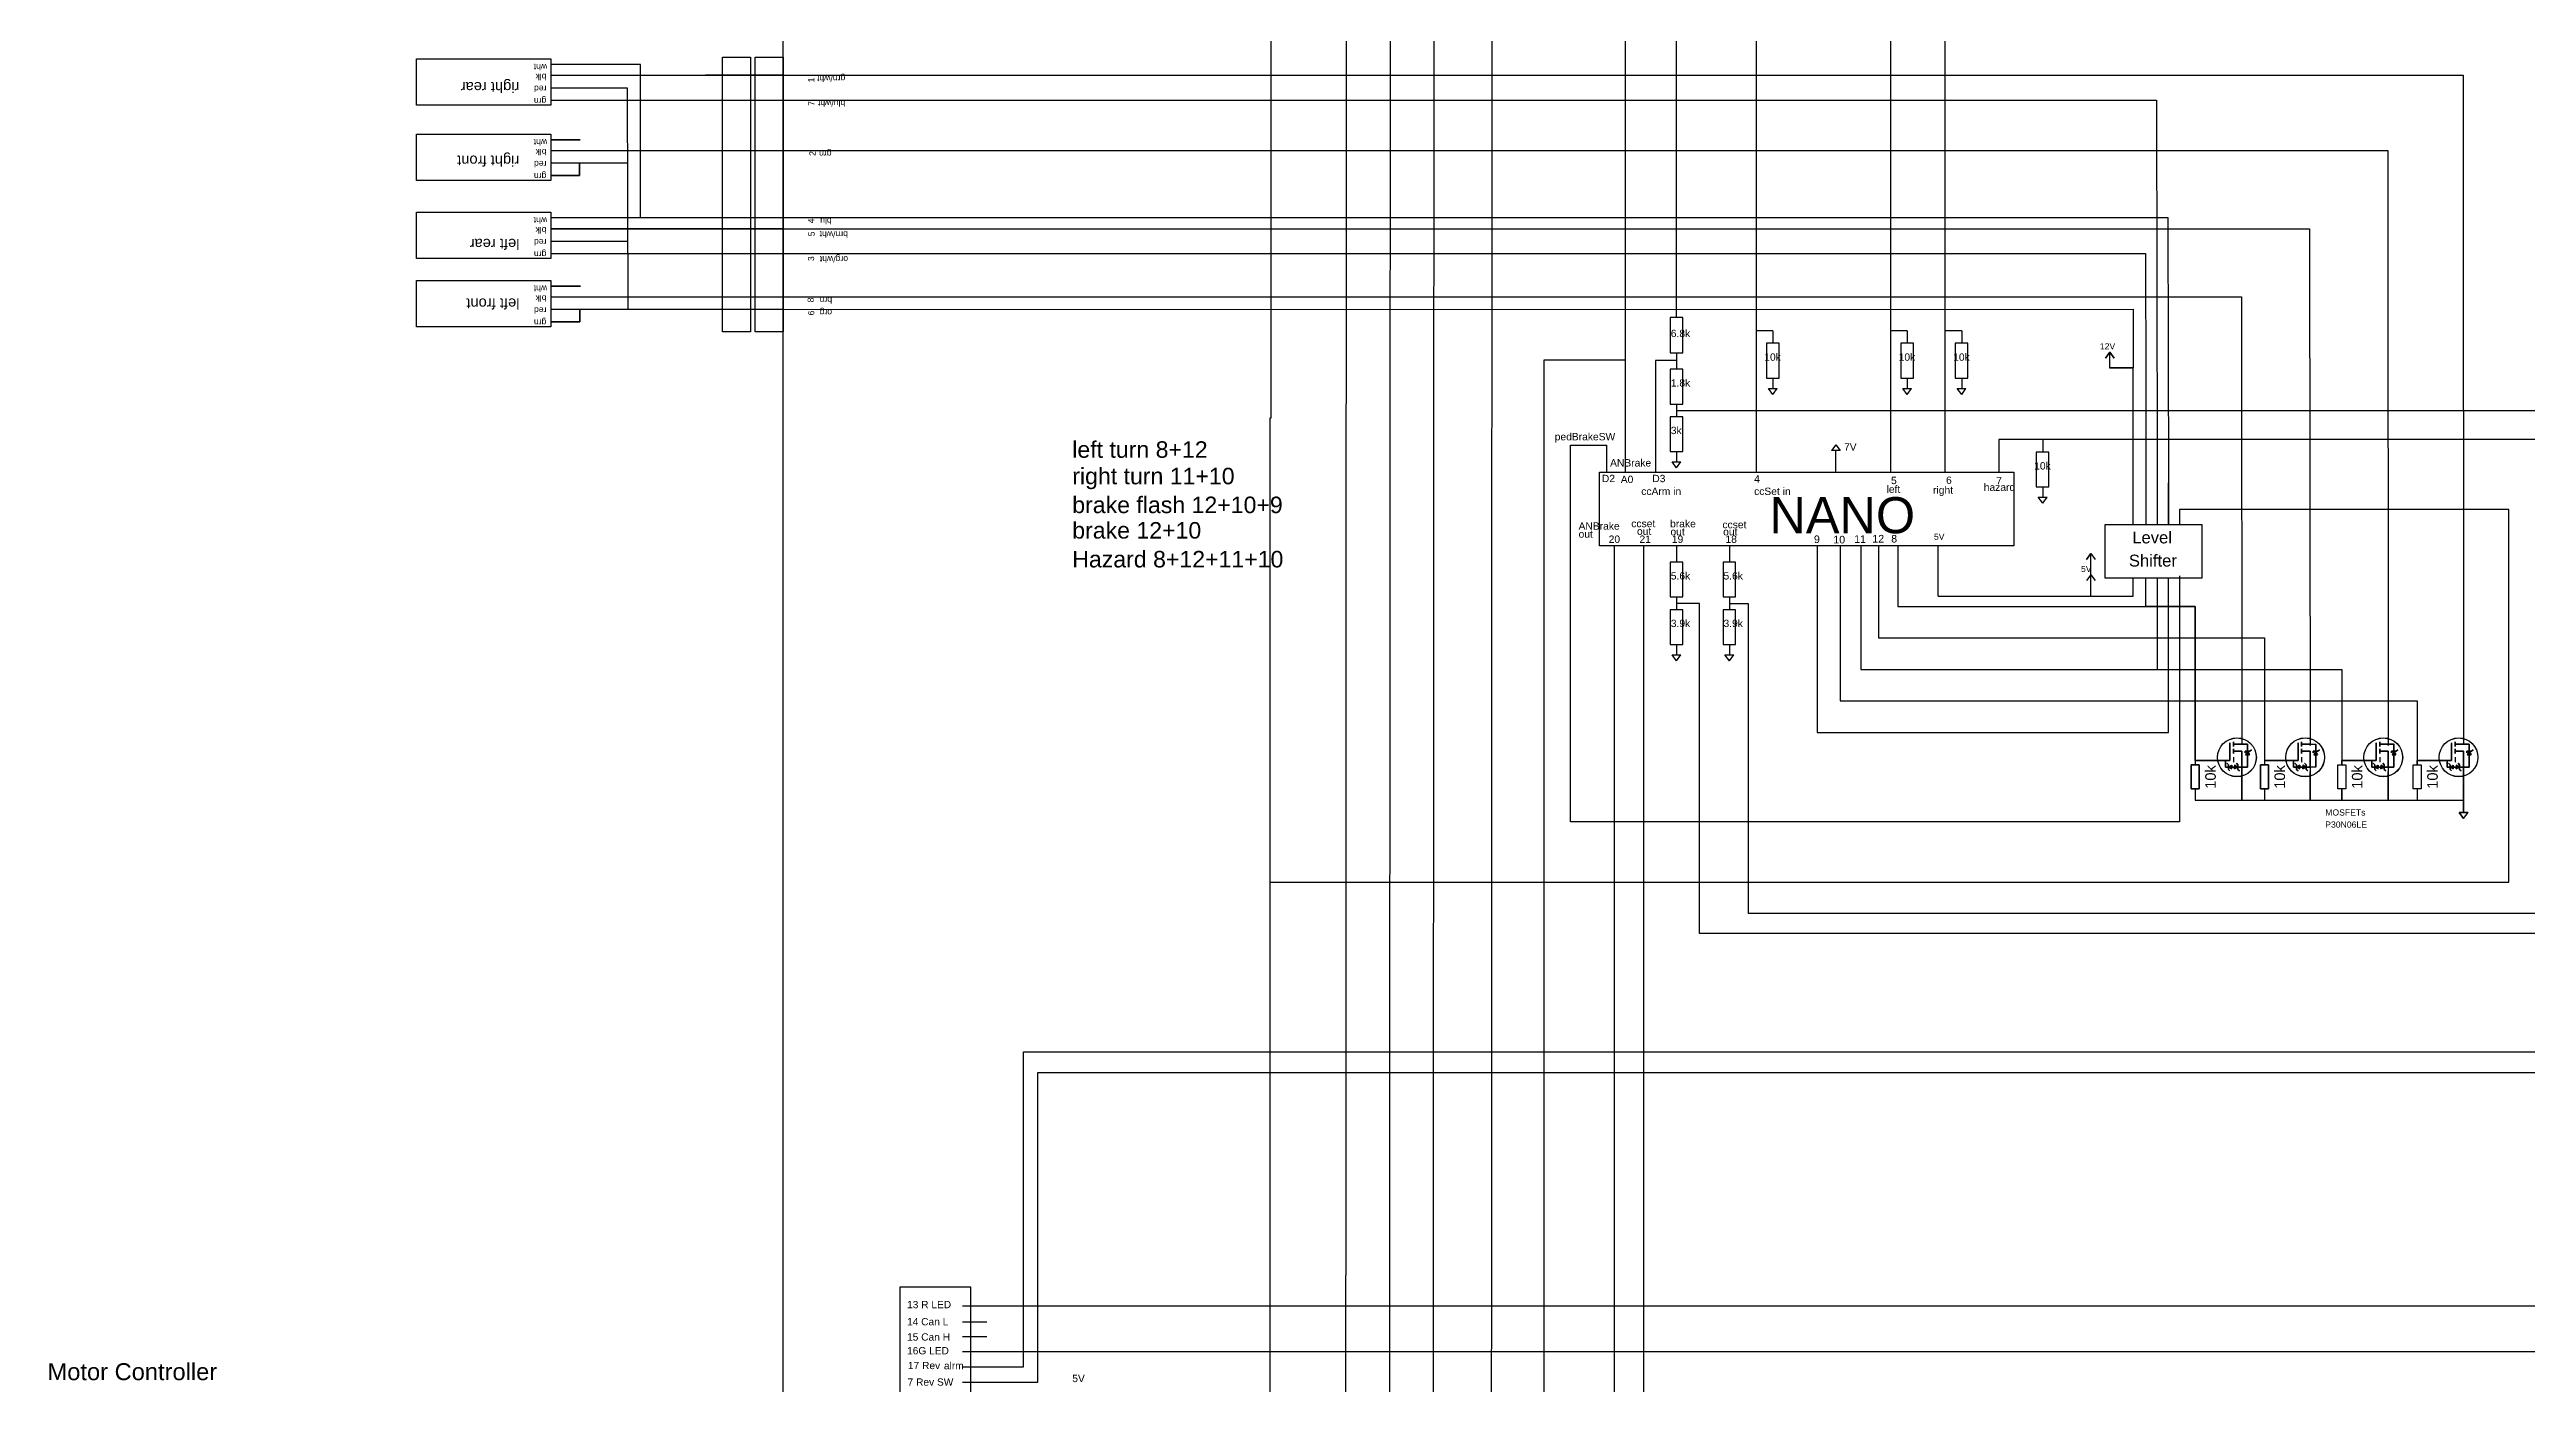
# Model space of a CAD drawing. Header units: inches. Extents: x -6006 to 28106, y 59 to 4778.
# Drawn here: x -5923 to -4532, y 2454 to 3203 of the extents above; entities that cross this region are included whole.
import ezdxf

# ---------------------------------------------------------------- set-up
doc = ezdxf.new("R2010")
doc.units = ezdxf.units.IN
doc.header["$MEASUREMENT"] = 0
doc.styles.get("Standard").update_dxf_attribs({"font": 'arial.ttf'})

# ---------------------------------------------------------------- blocks, each defined once
blk = doc.blocks.new('N-Mosfet')
at = {"ltscale": 5}
for p, q in [((0, 0), (0, -3.75)), ((-3.38, -3.36), (-3.38, -8.32)), ((-2.4, -3.06), (-2.4, -4.38)), ((-2.4, -3.75), (1.57, -3.75)), ((-2.4, -5.07), (-2.4, -6.4)), ((-2.4, -5.73), (-2.18, -5.58)), ((-2.4, -5.73), (-2.18, -5.89)), ((-2.18, -5.58), (-2.18, -5.89)), ((-2.18, -5.73), (0, -5.73)), ((0, -5.73), (0, -14.49)), ((0.93, -6.19), (0.92, -5.75)), ((0.92, -5.75), (1.57, -5.75)), ((1.57, -5.75), (1.05, -6.68)), ((1.05, -6.68), (1.57, -6.68)), ((1.57, -3.75), (1.57, -10.18)), ((2.22, -5.75), (1.57, -5.75)), ((1.57, -5.75), (2.09, -6.68)), ((2.09, -6.68), (1.57, -6.68)), ((2.66, -5.31), (2.22, -5.75)), ((-3.38, -8.32), (-8.86, -8.32)), ((-4.64, -8.32), (-4.64, -10.18)), ((1.57, -10.18), (-4.64, -10.18)), ((-4.25, -9.09), (-3.81, -9.53)), ((-3.81, -9.53), (-3.81, -10.18)), ((-3.81, -10.18), (-2.88, -9.66)), ((-3.81, -10.83), (-3.81, -10.18)), ((-3.81, -10.18), (-2.88, -10.7)), ((-3.37, -11.27), (-3.81, -10.83)), ((-3.38, -8.32), (-3.38, -8.32)), ((-2.88, -9.66), (-2.88, -10.18)), ((-2.88, -10.7), (-2.88, -10.18)), ((-2.4, -7.44), (-2.4, -8.76)), ((-1.12, -10.18), (-2.05, -9.66)), ((-2.05, -9.66), (-2.05, -10.18)), ((-1.12, -10.18), (-2.05, -10.7)), ((-2.05, -10.7), (-2.05, -10.18)), ((-1.56, -9.09), (-1.12, -9.53)), ((-1.12, -9.53), (-1.12, -10.18)), ((-1.12, -10.83), (-1.12, -10.18)), ((-0.68, -11.27), (-1.12, -10.83))]:
    blk.add_line(p, q, dxfattribs=at)
blk.add_circle((-1.4, -7.43), 5.44, dxfattribs=at)

msp = doc.modelspace()

# ---------------------------------------------------------------- linework, layer by layer
at = {"ltscale": 5}
for p, q in [((-5591.5, 3194.9), (-5641.8, 3194.9)), ((-5598.7, 3188.7), (-5641.8, 3188.7)), ((-5511.3, 3189), (-5598.7, 3188.7)), ((-5598.7, 3174.7), (-5641.8, 3174.7)), ((-5511.3, 3174.9), (-5598.7, 3174.7)), ((-5625.4, 3152.6), (-5641.8, 3152.6)), ((-5598.7, 3146.4), (-5641.8, 3146.4)), ((-5598.7, 3108.7), (-5641.8, 3108.7)), ((-5511.3, 3108.8), (-5598.7, 3108.7)), ((-5511.3, 3102.7), (-5598.7, 3102.5)), ((-5598.7, 3102.5), (-5641.8, 3102.5)), ((-5598.7, 3088.5), (-5641.8, 3088.5)), ((-5511.3, 3088.6), (-5598.7, 3088.5)), ((-5625.1, 3070.4), (-5641.8, 3070.4)), ((-5598.7, 3064.2), (-5641.8, 3064.2)), ((-5508.4, 3064.3), (-5598.7, 3064.2)), ((-4955.4, 3009.5), (-4957.8, 3012.9)), ((-4957.8, 3012.9), (-4952.9, 3012.9)), ((-4955.4, 3009.5), (-4952.9, 3012.9)), ((-4879.9, 3009.5), (-4882.4, 3012.9)), ((-4882.4, 3012.9), (-4877.5, 3012.9)), ((-4879.9, 3009.5), (-4877.5, 3012.9)), ((-4849.3, 3009.5), (-4851.8, 3012.9)), ((-4851.8, 3012.9), (-4846.9, 3012.9)), ((-4849.3, 3009.5), (-4846.9, 3012.9)), ((-5009.5, 2968.3), (-5012, 2971.6)), ((-5012, 2971.6), (-5007, 2971.6)), ((-5009.5, 2968.3), (-5007, 2971.6)), ((-4803.8, 2948.4), (-4806.3, 2951.7)), ((-4806.3, 2951.7), (-4801.3, 2951.7)), ((-4803.8, 2948.4), (-4801.3, 2951.7)), ((-4733.2, 2944.8), (-4733.2, 2959.8)), ((-4733.2, 2936.5), (-4733.2, 2944.8)), ((-4726.9, 2907.5), (-4726.9, 2906.2)), ((-5009.5, 2859.9), (-5012, 2863.2)), ((-5012, 2863.2), (-5007, 2863.2)), ((-5009.5, 2859.9), (-5007, 2863.2)), ((-4979.8, 2859.9), (-4982.3, 2863.2)), ((-4982.3, 2863.2), (-4977.3, 2863.2)), ((-4979.8, 2859.9), (-4977.3, 2863.2)), ((-4670.9, 2803.9), (-4679.2, 2803.9)), ((-4679.2, 2803.9), (-4679.2, 2801.4)), ((-4653.6, 2781.6), (-4653.6, 2797.7)), ((-4627.4, 2803.9), (-4635.7, 2803.9)), ((-4609.7, 2781.6), (-4609.7, 2797.7)), ((-4585.1, 2803.9), (-4593.4, 2803.9)), ((-4567.4, 2781.6), (-4567.4, 2797.7)), ((-4718.2, 2787.9), (-4718.2, 2781.6)), ((-4691.9, 2791.5), (-4691.9, 2781.6)), ((-4679.2, 2787.9), (-4679.2, 2781.6)), ((-4635.7, 2787.9), (-4635.7, 2781.6)), ((-4593.4, 2787.9), (-4593.4, 2781.6)), ((-4691.9, 2781.6), (-4679.2, 2781.6)), ((-4679.2, 2781.6), (-4653.6, 2781.6)), ((-4653.6, 2781.6), (-4635.7, 2781.6)), ((-4635.7, 2781.6), (-4609.7, 2781.6)), ((-4609.7, 2781.6), (-4593.4, 2781.6)), ((-4593.4, 2781.6), (-4567.4, 2781.6)), ((-4567.4, 2771.3), (-4569.9, 2774.7)), ((-4569.9, 2774.7), (-4564.9, 2774.7)), ((-4567.4, 2774.7), (-4567.4, 2781.6)), ((-4567.4, 2771.3), (-4564.9, 2774.7))]:
    msp.add_line(p, q, dxfattribs=at)
for p, q in [((-5591.5, 3108.9), (-5591.5, 3194.9)), ((-4955.4, 3045.3), (-4964.6, 3045.3)), ((-4955.4, 3045.3), (-4955.4, 3038.2)), ((-4879.9, 3045.3), (-4889.1, 3045.3)), ((-4879.9, 3045.3), (-4879.9, 3038.2)), ((-4849.3, 3045.3), (-4858.5, 3045.3)), ((-4849.3, 3045.3), (-4849.3, 3038.2)), ((-5009.5, 3028.6), (-5021.3, 3028.6)), ((-5021.3, 3028.6), (-5021.3, 2965.9)), ((-5009.5, 3032.8), (-5009.5, 3023.7)), ((-4955.4, 3018.6), (-4955.4, 3012.9)), ((-4879.9, 3018.6), (-4879.9, 3012.9)), ((-4849.3, 3018.6), (-4849.3, 3012.9)), ((-5009.5, 3004.1), (-5009.5, 2996.9)), ((-5009.5, 2977.4), (-5009.5, 2971.6)), ((-4803.8, 2984.2), (-4803.8, 2977.1)), ((-4803.8, 2957.5), (-4803.8, 2951.7)), ((-5009.5, 2924.4), (-5009.5, 2915.3)), ((-4979.8, 2924.4), (-4979.8, 2915.3)), ((-5009.5, 2895.7), (-5009.5, 2888.5)), ((-4979.8, 2895.7), (-4979.8, 2888.5)), ((-5009.5, 2869), (-5009.5, 2863.2)), ((-4979.8, 2869), (-4979.8, 2863.2)), ((-4696.7, 2813), (-4696.7, 2814.4)), ((-4696.7, 2814.4), (-4696.7, 2811.7)), ((-4691.9, 2813), (-4696.7, 2813)), ((-4696.7, 2811.7), (-4696.7, 2813)), ((-4696.7, 2813), (-4688.8, 2813)), ((-4688.8, 2813), (-4688.8, 2807.1)), ((-4718.2, 2803.9), (-4718.2, 2801.4)), ((-4699.5, 2800.1), (-4701.2, 2800.1)), ((-4699.5, 2801.4), (-4700.4, 2802.3)), ((-4700.4, 2802.3), (-4699.5, 2801.4)), ((-4699.5, 2800.1), (-4699.5, 2801.4)), ((-4699.5, 2801.4), (-4699.5, 2798.8)), ((-4699.5, 2800.1), (-4697.7, 2801.2)), ((-4694.2, 2800.1), (-4699.5, 2800.1)), ((-4697.7, 2799.1), (-4699.5, 2800.1)), ((-4699.5, 2798.8), (-4699.5, 2800.1)), ((-4699.5, 2798.8), (-4698.7, 2798)), ((-4698.7, 2798), (-4699.5, 2798.8)), ((-4697.7, 2801.2), (-4697.7, 2799.1)), ((-4696.7, 2809), (-4696.7, 2810.4)), ((-4696.7, 2810.4), (-4696.7, 2807.7)), ((-4696.3, 2809.3), (-4696.7, 2809)), ((-4696.7, 2809), (-4696.3, 2808.7)), ((-4696.3, 2808.7), (-4696.7, 2809)), ((-4696.7, 2807.7), (-4696.7, 2809)), ((-4696.7, 2809), (-4696.3, 2808.7)), ((-4696.7, 2805.6), (-4696.7, 2803)), ((-4696.3, 2809), (-4696.3, 2809.3)), ((-4691.9, 2809), (-4696.3, 2809)), ((-4696.3, 2808.7), (-4696.3, 2809)), ((-4696.3, 2809), (-4691.9, 2809)), ((-4694.2, 2800.1), (-4696, 2801.2)), ((-4696, 2801.2), (-4696, 2799.1)), ((-4696, 2799.1), (-4694.2, 2800.1)), ((-4694.2, 2801.4), (-4695, 2802.3)), ((-4695, 2802.3), (-4694.2, 2801.4)), ((-4694.2, 2800.1), (-4694.2, 2801.4)), ((-4694.2, 2801.4), (-4694.2, 2798.8)), ((-4691.9, 2800.1), (-4694.2, 2800.1)), ((-4694.2, 2798.8), (-4694.2, 2800.1)), ((-4694.2, 2798.8), (-4693.3, 2798)), ((-4693.3, 2798), (-4694.2, 2798.8)), ((-4691.9, 2800.1), (-4691.9, 2809)), ((-4691.9, 2809), (-4691.9, 2781.6)), ((-4688.8, 2800.1), (-4691.9, 2800.1)), ((-4691.9, 2781.6), (-4691.9, 2800.1)), ((-4687.5, 2809), (-4690.1, 2809)), ((-4690.1, 2809), (-4690.1, 2808.1)), ((-4690.1, 2808.1), (-4690.1, 2809)), ((-4690.1, 2809), (-4688.8, 2809)), ((-4688.8, 2809), (-4689.8, 2807.1)), ((-4689.8, 2807.1), (-4687.7, 2807.1)), ((-4687.7, 2807.1), (-4688.8, 2809)), ((-4687.7, 2807.1), (-4688.8, 2809)), ((-4688.8, 2809), (-4687.5, 2809)), ((-4688.8, 2809), (-4688.8, 2800.1)), ((-4688.8, 2807.1), (-4687.7, 2807.1)), ((-4687.5, 2809), (-4686.6, 2809.9)), ((-4686.6, 2809.9), (-4687.5, 2809)), ((-5368.3, 2628.5), (-5368.3, 2628.5)), ((-5396.9, 2488.2), (-5410.6, 2488.2)), ((-5410.6, 2480.2), (-5396.9, 2480.2))]:
    msp.add_line(p, q)
at = {"color": 7, "ltscale": 5}
msp.add_line((-5511.3, 3146.6), (-5598.7, 3146.4), dxfattribs=at)
at = {"color": 1, "ltscale": 5}
for p, q in [((-4766.1, 3024.3), (-4766.1, 3033.3)), ((-4753, 3024.3), (-4766.1, 3024.3)), ((-4753, 2936.5), (-4753, 3024.3)), ((-4920, 2981.2), (-4922.5, 2977.9)), ((-4917.6, 2977.9), (-4922.5, 2977.9)), ((-4920, 2981.2), (-4917.6, 2977.9)), ((-4776.7, 2908.2), (-4779.2, 2904.9)), ((-4776.7, 2899.3), (-4776.7, 2920.1)), ((-4776.7, 2908.2), (-4774.3, 2904.9)), ((-4753, 2896.2), (-4753, 2906.2))]:
    msp.add_line(p, q, dxfattribs=at)
at = {"color": 1}
for p, q in [((-4920, 2965.9), (-4920, 2977.9)), ((-4862.5, 2896.2), (-4862.5, 2924.4))]:
    msp.add_line(p, q, dxfattribs=at)
for points in [[(-5351.7, 2234.3), (-5351.7, 2176.1), (-5146.1, 2176.1), (-5145.6, 3249.4), (-5145.6, 3496.6), (-5145.6, 3496.6), (-5145.6, 3578.1), (-5145.6, 4200.1), (-5150, 4200.1), (-5158.4, 4197.6)], [(-5308.2, 4197.6), (-5299.9, 4200.1), (-5295.5, 4200.1), (-5295.5, 3659.9), (-5295.5, 3560.9), (-5237.7, 3560.9), (-5237.3, 3249.4), (-5237.3, 2996.1), (-5237.9, 2996.1), (-5237.9, 2316.5), (-5344.9, 2316.5), (-5344.9, 2370.3)], [(-5195.3, 2269.7), (-5194.8, 3249.4), (-5194.8, 3596.7), (-5107.4, 3596.7), (-5107.4, 3659.9), (-5107.4, 4193.4)], [(-5410.6, 2463.1), (-5376.3, 2463.1), (-5376.3, 2640.1), (-3851.6, 2640.1), (-3851.6, 4081.6), (-3835.6, 4081.6)], [(-5314, 2214.4), (-5113.5, 2214.4), (-5113, 3249.4), (-5113, 3580), (-4940.7, 3580), (-4940.7, 4017.8), (-4940.7, 4031.9), (-4921.3, 4031.9), (-4921.3, 4082), (-4942.9, 4082), (-4942.9, 4072.3), (-4941, 4072.3), (-4944.8, 4072.3)], [(-5410.6, 2454.6), (-5368.3, 2454.6), (-5368.3, 2628.5), (-3838.7, 2628.5), (-3838.7, 4072.7), (-3835.2, 4072.7)], [(-4037.8, 4065.4), (-3994.7, 4065.4), (-3994.7, 2984.2), (-4828.5, 2984.2), (-4828.5, 2965.9)], [(-5203.1, 2234.3), (-5203.1, 2230.4), (-5170.7, 2230.4), (-5170.1, 3249.4), (-5170.1, 3531.1), (-4842.6, 3531.1), (-4842.6, 3632.6), (-4842.6, 4020.8), (-4842.6, 4036.7), (-4831.9, 4036.7), (-4831.9, 4051.4), (-4844.3, 4051.4)], [(-5038.1, 2965.9), (-5038.1, 3249.4), (-5038.1, 4060.6)], [(-4964.6, 2965.9), (-4964.6, 3249.4), (-4964.6, 3633.4), (-4964.6, 4061.6), (-4942.9, 4061.6)], [(-5410.6, 2471.8), (-3014.8, 2471.8), (-3014.8, 2909.4), (-3014.8, 3963.3)], [(-5410.6, 2497.4), (-3002.8, 2497.4), (-3002.8, 2909.4), (-3002.8, 3963.3)], [(-5641.8, 3188.7), (-5511.3, 3188.8)], [(-5511.3, 3188.8), (-4567.7, 3188.8), (-4567.4, 2813), (-4572.2, 2813), (-4572.2, 2814.4), (-4572.2, 2811.7), (-4572.2, 2813), (-4564.3, 2813), (-4564.3, 2809), (-4565.6, 2809), (-4565.6, 2808.1), (-4565.6, 2809), (-4563, 2809), (-4562.1, 2809.9), (-4563, 2809), (-4564.3, 2809), (-4565.3, 2807.1), (-4563.2, 2807.1), (-4564.3, 2809), (-4564.3, 2800.1), (-4567.4, 2800.1), (-4567.4, 2809), (-4571.8, 2809), (-4571.8, 2809.3), (-4572.2, 2809), (-4571.8, 2808.7), (-4571.8, 2809.3), (-4572.2, 2809), (-4572.2, 2810.4), (-4572.2, 2807.7), (-4572.2, 2809), (-4571.8, 2808.7), (-4571.8, 2809), (-4567.4, 2809), (-4567.4, 2774.7), (-4569.9, 2774.7), (-4567.4, 2771.3), (-4564.9, 2774.7), (-4567.4, 2774.7), (-4567.4, 2800.1), (-4569.7, 2800.1), (-4569.7, 2801.4), (-4570.5, 2802.3), (-4569.7, 2801.4), (-4569.7, 2798.8), (-4568.8, 2798), (-4569.7, 2798.8), (-4569.7, 2800.1), (-4571.5, 2801.2), (-4571.5, 2799.1), (-4569.7, 2800.1), (-4575, 2800.1), (-4573.2, 2801.2), (-4573.2, 2799.1), (-4575, 2800.1), (-4575, 2798.8), (-4574.2, 2798), (-4575, 2798.8), (-4575, 2801.4), (-4575.9, 2802.3), (-4575, 2801.4), (-4575, 2800.1), (-4576.7, 2800.1), (-4576.7, 2803.9), (-4574.2, 2803.9), (-4574.2, 2813.4)], [(-5641.8, 3174.7), (-5511.3, 3174.9)], [(-5511.3, 3174.9), (-4739.8, 3174.9), (-4739.6, 2971.1), (-4739.6, 2971.1), (-4739.6, 2936.5)], [(-5641.8, 3146.4), (-5511.3, 3146.5)], [(-5511.2, 3146.5), (-4610, 3146.5), (-4609.7, 2812.2), (-4609.7, 2813), (-4614.5, 2813), (-4614.5, 2814.4), (-4614.5, 2811.7), (-4614.5, 2813), (-4606.6, 2813), (-4606.6, 2809), (-4607.9, 2809), (-4607.9, 2808.1), (-4607.9, 2809), (-4605.3, 2809), (-4604.4, 2809.9), (-4605.3, 2809), (-4606.6, 2809), (-4607.6, 2807.1), (-4605.5, 2807.1), (-4606.6, 2809), (-4606.6, 2800.1), (-4612, 2800.1), (-4612, 2801.4), (-4612.8, 2802.3), (-4612, 2801.4), (-4612, 2798.8), (-4611.1, 2798), (-4612, 2798.8), (-4612, 2800.1), (-4613.8, 2801.2), (-4613.8, 2799.1), (-4612, 2800.1), (-4617.3, 2800.1), (-4615.5, 2801.2), (-4615.5, 2799.1), (-4617.3, 2800.1), (-4617.3, 2798.8), (-4616.5, 2798), (-4617.3, 2798.8), (-4617.3, 2801.4), (-4618.2, 2802.3), (-4617.3, 2801.4), (-4617.3, 2800.1), (-4619, 2800.1), (-4619, 2803.9), (-4616.5, 2803.9), (-4616.5, 2813.8), (-4616.5, 2803.9), (-4619, 2803.9), (-4619, 2800.1), (-4609.7, 2800.1), (-4609.7, 2809), (-4614.1, 2809), (-4614.1, 2809.3), (-4614.5, 2809), (-4614.1, 2808.7), (-4614.1, 2809.3), (-4614.5, 2809), (-4614.5, 2810.4), (-4614.5, 2807.7), (-4614.5, 2809), (-4614.1, 2808.7), (-4614.1, 2809), (-4609.7, 2809), (-4609.7, 2781.6)], [(-5641.8, 3108.7), (-5511.3, 3108.9)], [(-5641.8, 3102.5), (-5511.3, 3102.6)], [(-5511.3, 3108.8), (-4733.5, 3108.8), (-4733.2, 2959.8), (-4733.2, 2959.8), (-4733.2, 2936.5)], [(-5511.2, 3102.6), (-4653.9, 3102.6), (-4653.6, 2812.2), (-4653.6, 2813), (-4658.4, 2813), (-4658.4, 2814.4), (-4658.4, 2811.7), (-4658.4, 2813), (-4650.5, 2813), (-4650.5, 2807.1), (-4649.4, 2807.1), (-4650.5, 2809), (-4651.5, 2807.1), (-4649.4, 2807.1), (-4650.5, 2809), (-4649.2, 2809), (-4648.3, 2809.9), (-4649.2, 2809), (-4651.8, 2809), (-4651.8, 2808.1), (-4651.8, 2809), (-4650.5, 2809), (-4650.5, 2800.1), (-4662.9, 2800.1), (-4662.9, 2803.9), (-4660.4, 2803.9), (-4660.4, 2813.8), (-4660.4, 2803.9), (-4679.2, 2803.9)], [(-5641.8, 3088.5), (-5511.3, 3088.7)], [(-5511.3, 3088.6), (-4746, 3088.6), (-4745.8, 3014.5), (-4745.8, 3014.5), (-4745.8, 2936.5)], [(-5641.8, 3064.2), (-5508.4, 3064.3)], [(-5511.1, 3064.3), (-4692.2, 3064.3), (-4691.9, 2813), (-4688.8, 2813), (-4688.8, 2800.1), (-4701.2, 2800.1), (-4701.2, 2803.9), (-4698.7, 2803.9), (-4698.7, 2813.8)], [(-5358, 2405.7), (-5358, 2433.6), (-5083.9, 2433.6), (-5083.9, 3028.9), (-5038.1, 3028.9)], [(-5009.5, 3000.5), (-3479.8, 3000.5), (-3483.1, 2118.9)], [(-4726.9, 2906.2), (-4726.9, 2769.3), (-5069.1, 2769.3), (-5069.1, 2980.9), (-5048.9, 2980.9), (-5048.9, 2965.9)], [(-5237.9, 2735.5), (-4541.9, 2735.5), (-4541.9, 2944.8), (-4726.9, 2944.8), (-4726.9, 2936.5)], [(-5314, 2205.4), (-5342.8, 2205.4), (-5342.8, 2187.6), (-5027.9, 2187.6), (-5027.9, 2924.4)], [(-5044.6, 2924.4), (-5044.6, 2328.6), (-5336, 2328.6), (-5336, 2348.2), (-5307.7, 2348.2)], [(-4930.5, 2924.4), (-4930.5, 2819.6), (-4733.2, 2819.6), (-4733.2, 2906.2)], [(-4917.5, 2924.4), (-4917.5, 2837.3), (-4593.4, 2837.3), (-4593.4, 2801.4), (-4593.4, 2803.9), (-4574.2, 2803.9), (-4576.7, 2803.9), (-4576.7, 2800.1), (-4564.3, 2800.1), (-4564.3, 2813), (-4572.2, 2813)], [(-4905.9, 2924.4), (-4905.9, 2855), (-4635.7, 2855), (-4635.7, 2801.4), (-4635.7, 2803.9), (-4619, 2803.9), (-4619, 2800.1), (-4606.6, 2800.1), (-4606.6, 2813), (-4614.5, 2813), (-4609.7, 2813)], [(-4896.1, 2924.4), (-4896.1, 2872.7), (-4679.2, 2872.7), (-4679.2, 2803.9), (-4660.4, 2803.9), (-4660.4, 2813.8), (-4660.4, 2803.9), (-4662.9, 2803.9), (-4662.9, 2800.1), (-4661.2, 2800.1), (-4661.2, 2801.4), (-4662.1, 2802.3), (-4661.2, 2801.4), (-4661.2, 2798.8), (-4660.4, 2798), (-4661.2, 2798.8), (-4661.2, 2800.1), (-4659.4, 2799.1), (-4659.4, 2801.2), (-4661.2, 2800.1), (-4655.9, 2800.1), (-4657.7, 2801.2), (-4657.7, 2799.1), (-4655.9, 2800.1), (-4655.9, 2801.4), (-4656.7, 2802.3), (-4655.9, 2801.4), (-4655.9, 2798.8), (-4655, 2798), (-4655.9, 2798.8), (-4655.9, 2800.1), (-4653.6, 2800.1), (-4653.6, 2809), (-4658, 2809), (-4658, 2809.3), (-4658.4, 2809), (-4658.4, 2810.4), (-4658.4, 2807.7), (-4658.4, 2809), (-4658, 2808.7), (-4658, 2809), (-4653.6, 2809), (-4653.6, 2781.6)], [(-4885.2, 2924.4), (-4885.2, 2890.4), (-4718.2, 2890.4), (-4718.2, 2803.9), (-4698.7, 2803.9), (-4698.7, 2813.8), (-4698.7, 2803.9), (-4701.2, 2803.9), (-4701.2, 2800.1), (-4688.8, 2800.1), (-4688.8, 2813), (-4696.7, 2813), (-4688.8, 2813), (-4688.8, 2800.1), (-4701.2, 2800.1), (-4701.2, 2803.9), (-4718.2, 2803.9), (-4718.2, 2890.4), (-4745.9, 2890.4), (-4745.8, 2906.2)], [(-4739.6, 2906.2), (-4739.6, 2855), (-4635.7, 2855), (-4635.7, 2803.9), (-4619, 2803.9), (-4619, 2800.1), (-4606.6, 2800.1), (-4606.6, 2813), (-4614.5, 2813)], [(-3438.6, 2118.8), (-3438.6, 2706.7), (-4996.6, 2706.7), (-4996.6, 2892.1), (-5009.5, 2892.1)], [(-4979.8, 2892.1), (-4969.2, 2892.1), (-4969.2, 2718.1), (-3396.4, 2718.1), (-3397, 2119)], [(-4718.2, 2801.4), (-4720.4, 2801.4), (-4720.4, 2787.9), (-4715.9, 2787.9), (-4715.9, 2801.4), (-4718.2, 2801.4), (-4720.4, 2801.4), (-4720.4, 2787.9), (-4718.2, 2787.9), (-4718.2, 2781.6)], [(-4679.2, 2801.4), (-4681.5, 2801.4), (-4681.5, 2787.9), (-4677, 2787.9), (-4677, 2801.4), (-4679.2, 2801.4), (-4681.5, 2801.4), (-4681.5, 2787.9), (-4679.2, 2787.9), (-4679.2, 2781.6)], [(-4679.2, 2803.9), (-4679.2, 2801.4)], [(-4658.4, 2805.6), (-4658.4, 2803)], [(-4635.7, 2787.9), (-4638, 2787.9), (-4638, 2801.4), (-4633.5, 2801.4), (-4633.5, 2787.9), (-4635.7, 2787.9)], [(-4614.5, 2805.6), (-4614.5, 2803)], [(-4595.7, 2801.4), (-4591.2, 2801.4), (-4591.2, 2787.9), (-4595.7, 2787.9), (-4595.7, 2801.4)], [(-4572.2, 2805.6), (-4572.2, 2803)], [(-4635.7, 2781.6), (-4635.7, 2787.9)], [(-4593.4, 2787.9), (-4593.4, 2781.6)], [(-4718.2, 2781.6), (-4567.4, 2781.6)]]:
    msp.add_lwpolyline(points)
at = {"color": 7}
for points in [[(-4889.1, 2965.9), (-4889.1, 3249.4), (-4889.1, 3984.2), (-4889.1, 4003.9), (-4889.1, 4144.7), (-4893.5, 4144.7), (-4901.9, 4142.1)], [(-4858.5, 2965.9), (-4858.5, 3249.4), (-4857.6, 4144.7), (-4862, 4144.7), (-4870.4, 4142.1)]]:
    msp.add_lwpolyline(points, dxfattribs=at)
at = {"ltscale": 5}
for points in [[(-5009.5, 3052.8), (-5009.5, 3249.4), (-5009.5, 3632.1), (-5009.5, 4017.8), (-5009.5, 4031.9), (-5021, 4031.9), (-5021, 4061.6), (-5001.6, 4061.6)], [(-5511.3, 3057.3), (-5598.7, 3057.2), (-5641.8, 3057.2)]]:
    msp.add_lwpolyline(points, dxfattribs=at)
at = {"color": 5}
msp.add_lwpolyline([(-5511.3, 3249.4), (-2373.1, 3249.4), (-2373.1, 1755.4), (-5511.3, 1755.4)], close=True, dxfattribs=at)
at = {"ltscale": 5}
for points in [[(-5641.8, 3198), (-5641.8, 3172), (-5717.2, 3172), (-5717.2, 3198)], [(-5641.8, 3155.7), (-5641.8, 3129.7), (-5717.2, 3129.7), (-5717.2, 3155.7)], [(-5641.8, 3111.8), (-5641.8, 3085.8), (-5717.2, 3085.8), (-5717.2, 3111.8)], [(-5641.8, 3073.5), (-5641.8, 3047.5), (-5717.2, 3047.5), (-5717.2, 3073.5)], [(-4768.7, 2936.5), (-4714.4, 2936.5), (-4714.4, 2906.2), (-4768.7, 2906.2)]]:
    msp.add_lwpolyline(points, close=True, dxfattribs=at)
at = {"color": 0}
for points in [[(-5717.2, 3172), (-5717.2, 3198), (-5641.8, 3198), (-5641.8, 3172), (-5717.2, 3172)], [(-5717.2, 3129.7), (-5717.2, 3155.7), (-5641.8, 3155.7), (-5641.8, 3129.7), (-5717.2, 3129.7)], [(-5641.8, 3152.6), (-5625.4, 3152.6)], [(-5625.6, 3139.4), (-5625.6, 3132.4), (-5641.8, 3132.4), (-5625.6, 3132.4), (-5625.6, 3139.5)], [(-5717.2, 3085.8), (-5717.2, 3111.8), (-5641.8, 3111.8), (-5641.8, 3085.8), (-5717.2, 3085.8)], [(-5717.2, 3047.5), (-5717.2, 3073.5), (-5641.8, 3073.5), (-5641.8, 3047.5), (-5717.2, 3047.5)], [(-5641.8, 3070.4), (-5625.1, 3070.4)]]:
    msp.add_lwpolyline(points, dxfattribs=at)
at = {"color": 3}
for points in [[(-5545.3, 3044.7), (-5545.3, 3198.9), (-5529.6, 3198.9), (-5529.6, 3044.7)], [(-5527, 3044.7), (-5527, 3198.9), (-5511.3, 3198.9), (-5511.3, 3044.7)]]:
    msp.add_lwpolyline(points, close=True, dxfattribs=at)
at = {"color": 1}
for points in [[(-5641.8, 3181.7), (-5598.9, 3181.7), (-5598.5, 3057.3)], [(-5511.3, 3057.3), (-5641.8, 3057.2), (-4753, 3057.3), (-4752.9, 3024.5), (-4766.1, 3024.5), (-4766.1, 3033.3), (-4768.6, 3029.9), (-4766.1, 3033.3), (-4763.6, 3029.9)], [(-4776.7, 2896.2), (-4776.7, 2920.1), (-4779.2, 2916.8), (-4776.7, 2920.1), (-4774.3, 2916.8)], [(-4862.5, 2896.2), (-4753, 2896.2)]]:
    msp.add_lwpolyline(points, dxfattribs=at)
at = {"color": 1, "ltscale": 5}
for points in [[(-5598.7, 3139.4), (-5641.8, 3139.4)], [(-5598.7, 3095.5), (-5641.8, 3095.5)]]:
    msp.add_lwpolyline(points, dxfattribs=at)
at = {"color": 0}
msp.add_lwpolyline([(-5641.8, 3050.2), (-5625.5, 3050.2), (-5625.5, 3057.2), (-5625.5, 3050.2)], close=True, dxfattribs=at)
for points in [[(-5013, 3032.8), (-5005.9, 3032.8), (-5005.9, 3052.8), (-5013, 3052.8)], [(-4958.9, 3018.6), (-4951.8, 3018.6), (-4951.8, 3038.2), (-4958.9, 3038.2)], [(-4883.5, 3018.6), (-4876.4, 3018.6), (-4876.4, 3038.2), (-4883.5, 3038.2)], [(-4852.9, 3018.6), (-4845.8, 3018.6), (-4845.8, 3038.2), (-4852.9, 3038.2)], [(-5013, 3004.1), (-5005.9, 3004.1), (-5005.9, 3023.7), (-5013, 3023.7)], [(-5013, 2977.4), (-5005.9, 2977.4), (-5005.9, 2996.9), (-5013, 2996.9)], [(-5052.8, 2965.9), (-4820.1, 2965.9), (-4820.1, 2924.4), (-5052.8, 2924.4)], [(-4807.4, 2957.5), (-4800.3, 2957.5), (-4800.3, 2977.1), (-4807.4, 2977.1)], [(-5013, 2895.7), (-5005.9, 2895.7), (-5005.9, 2915.3), (-5013, 2915.3)], [(-4983.3, 2895.7), (-4976.3, 2895.7), (-4976.3, 2915.3), (-4983.3, 2915.3)], [(-5013, 2869), (-5005.9, 2869), (-5005.9, 2888.5), (-5013, 2888.5)], [(-4983.3, 2869), (-4976.3, 2869), (-4976.3, 2888.5), (-4983.3, 2888.5)], [(-4720.4, 2801.4), (-4715.9, 2801.4), (-4715.9, 2787.9), (-4720.4, 2787.9)], [(-4681.5, 2801.4), (-4677, 2801.4), (-4677, 2787.9), (-4681.5, 2787.9)], [(-4638, 2801.4), (-4633.5, 2801.4), (-4633.5, 2787.9), (-4638, 2787.9)], [(-4595.7, 2801.4), (-4591.2, 2801.4), (-4591.2, 2787.9), (-4595.7, 2787.9)]]:
    msp.add_lwpolyline(points, close=True)
at = {"color": 1}
msp.add_lwpolyline([(-4766.1, 3033.3), (-4763.6, 3029.9)], close=True, dxfattribs=at)
at = {"color": 6}
msp.add_lwpolyline([(-5406, 2113.8), (-5445.5, 2113.8), (-5445.5, 2508.2), (-5406, 2508.2)], close=True, dxfattribs=at)
for centre, radius in [((-4694.7, 2805.6), 10.9), ((-4656.4, 2805.6), 10.9), ((-4612.5, 2805.6), 10.9), ((-4570.2, 2805.6), 10.9), ((-4694.7, 2805.6), 2.524354896707238e-29), ((-4612.5, 2805.6), 5.048709793414476e-29)]:
    msp.add_circle(centre, radius)

# ---------------------------------------------------------------- block references
at = {"ltscale": 5, "xscale": 2, "yscale": 2, "zscale": 2}
for p in [(-4691.9, 2820.5), (-4653.6, 2820.5), (-4609.7, 2820.5), (-4567.4, 2820.5)]:
    msp.add_blockref('N-Mosfet', p, dxfattribs=at)

# ---------------------------------------------------------------- texts
for s, height, rotation, p in [('right rear', 5.91, 180, (-5659.4, 3185)), (' wht', 3.47, 180, (-5642.5, 3195.2)), ('blk', 3.47, 180, (-5644.2, 3189.7)), ('1', 3.47, 90, (-5493.8, 3184.8)), ('grn/wht', 3.47, 180, (-5476.4, 3188.7)), ('grn', 3.47, 180, (-5644.3, 3176.1)), (' red', 3.47, 180, (-5642.9, 3183)), ('7', 3.47, 90, (-5493.6, 3171.6)), ('blu/wht', 3.47, 180, (-5476.4, 3174.8)), ('right front', 5.913, 180, (-5659.5, 3143.7)), (' wht', 3.47, 180, (-5642.5, 3152.9)), ('blk', 3.47, 180, (-5644.2, 3147.4)), ('2', 3.47, 90, (-5493.1, 3143.5)), ('grn', 3.47, 180, (-5484.1, 3146.4)), ('grn', 3.47, 180, (-5644.3, 3133.8)), (' red', 3.47, 180, (-5642.9, 3140.7)), (' wht', 3.47, 180, (-5642.5, 3109)), ('blk', 3.47, 180, (-5644.2, 3103.5)), ('4', 3.47, 90, (-5493.8, 3105.6)), ('blu', 3.47, 180, (-5484, 3108.7)), ('left rear', 5.91, 180, (-5659.4, 3096.9)), ('grn', 3.47, 180, (-5644.3, 3089.9)), (' red', 3.47, 180, (-5642.9, 3096.8)), ('5', 3.47, 90, (-5493.6, 3098.3)), ('brn/wht', 3.47, 180, (-5474.9, 3101.2)), ('3', 3.47, 90, (-5493.9, 3084.4)), ('org/wht', 3.47, 180, (-5474.8, 3087.2)), ('left front', 5.91, 180, (-5659.4, 3063.4)), (' wht', 3.47, 180, (-5642.5, 3070.7)), ('blk', 3.47, 180, (-5644.2, 3065.2)), ('8', 3.47, 90, (-5494.1, 3061.2)), ('brn', 3.47, 180, (-5483.8, 3064.2)), ('grn', 3.47, 180, (-5644.3, 3051.6)), (' red', 3.47, 180, (-5642.9, 3058.5)), ('6', 3.47, 90, (-5493.8, 3053.9)), ('org', 3.47, 180, (-5483.8, 3057.2)), ('10k', 5.91, 90, (-4706.6, 2787.9)), ('10k', 5.91, 90, (-4667.7, 2787.9)), ('10k', 5.91, 90, (-4624.2, 2787.9)), ('10k', 5.91, 90, (-4581.9, 2787.9))]:
    msp.add_text(s, height=height, rotation=rotation).set_placement(p)
for s, height, p in [('6.8k', 4.13, (-5012.7, 3041.7)), ('10k', 4.13, (-4960.2, 3028.4)), ('10k', 4.13, (-4884.7, 3028.4)), ('10k', 4.13, (-4854.1, 3028.4)), ('1.8k', 4.13, (-5012.7, 3013.9)), ('3k', 4.13, (-5012.7, 2987.2)), ('left turn 8+12', 9.282, (-5348.9, 2973.9)), ('pedBrakeSW', 4.13, (-5077.9, 2983.7)), ('right turn 11+10', 9.282, (-5348.9, 2959)), ('D2', 4.13, (-5051.4, 2960.2)), ('ANBrake', 4.13, (-5046.8, 2969)), ('A0', 4.13, (-5040.8, 2959.7)), ('D3', 4.13, (-5023.1, 2960.2)), ('4', 4.13, (-4965.9, 2960)), ('10k', 4.13, (-4808.6, 2967.3)), ('brake flash 12+10+9', 9.282, (-5348.9, 2942.8)), ('ccArm in', 4.13, (-5029.3, 2953)), ('ccSet in', 4.13, (-4965.9, 2953)), ('NANO', 20.28, (-4957.3, 2931.5)), ('left', 4.13, (-4891.5, 2954.2)), ('5', 4.13, (-4889, 2959.1)), ('right', 4.13, (-4865.4, 2953.7)), ('6', 4.13, (-4858.1, 2959.2)), ('hazard', 4.13, (-4836.9, 2955.3)), ('7', 4.13, (-4829.9, 2959)), ('brake 12+10', 9.282, (-5348.9, 2928.5)), ('ANBrake', 4.13, (-5064.5, 2933.5)), ('ccset ', 4.13, (-5034.9, 2934.9)), ('brake', 4.13, (-5013.1, 2934.8)), ('ccset', 4.13, (-4983.7, 2934.3)), ('Hazard 8+12+11+10', 9.282, (-5348.9, 2912.3)), ('out', 4.13, (-5064.5, 2929)), ('20', 4.13, (-5047.6, 2926.1)), ('out', 4.13, (-5031.7, 2930.6)), ('21', 4.13, (-5030.3, 2926.1)), ('out', 4.13, (-5012.9, 2930.3)), ('19', 4.13, (-5012.1, 2926.1)), ('out', 4.13, (-4983.3, 2930.3)), ('18', 4.13, (-4982, 2926.1)), ('9', 4.26, (-4932.3, 2926)), ('10', 4.26, (-4921.4, 2925.8)), ('11', 4.26, (-4909.7, 2926.1)), ('12', 4.26, (-4899.5, 2926.3)), ('8', 4.26, (-4888.9, 2926.3)), ('5V', 3.47, (-4864.9, 2927.8)), ('Level', 6.68, (-4753.5, 2925.8)), ('5.6k', 4.13, (-5012.7, 2905.5)), ('5.6k', 4.13, (-4983.1, 2905.5)), ('Shifter', 6.68, (-4755.4, 2912.8)), ('3.9k', 4.13, (-5012.7, 2878.8)), ('3.9k', 4.13, (-4983.1, 2878.8)), ('MOSFETs', 3.47, (-4645.1, 2772.9)), ('P30N06LE', 3.47, (-4645.1, 2766.1)), ('17 Rev', 4.09, (-5441.2, 2461.9)), ('alrm', 4.09, (-5421, 2461.8)), ('7 Rev SW', 4.09, (-5441.4, 2452.6))]:
    msp.add_text(s, height=height).set_placement(p)
at = {"color": 1}
for s, height, p in [('12V', 3.47, (-4771.7, 3034.8)), ('7V', 4.13, (-4915.4, 2977.9)), ('5V', 3.47, (-4782.3, 2909.7)), ('5V', 4.13, (-5348.9, 2454.6))]:
    msp.add_text(s, height=height, dxfattribs=at).set_placement(p)
at = {"ltscale": 5}
msp.add_text('Motor Controller', height=9.519, dxfattribs=at).set_placement((-5924.5, 2455.7))
at = {"char_height": 4.09, "attachment_point": 1}
for s, insert, width in [('13 R LED', (-5441.7, 2500.2), 33.777), ('14 Can L', (-5441.7, 2490.6), 34.077), ('15 Can H', (-5441.7, 2482), 28.081), ('16G LED', (-5441.7, 2474.3), 25.612)]:
    msp.add_mtext(s, dxfattribs=dict(at, insert=insert, width=width))

doc.saveas('drawing.dxf')
